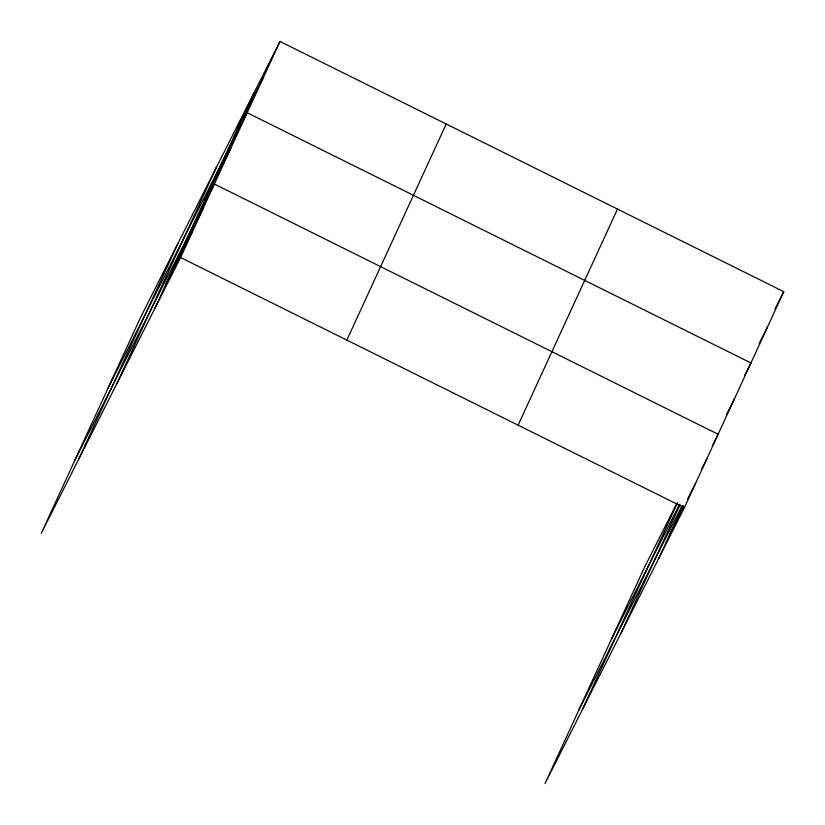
<?xml version="1.0" encoding="UTF-8"?>
<svg xmlns="http://www.w3.org/2000/svg" width="825" height="825" viewBox="0 0 825 825"><rect width="100%" height="100%" fill="white"/><g stroke="black" fill="none" stroke-linecap="round" stroke-linejoin="round"><path stroke-width="1.24" d="M78.612 459.37L178.014 243.282M117.119 383.151L216.511 167.073M154.481 309.179L253.883 93.101M279.984 41.436L140.652 317.254L41.25 533.342L180.582 257.513L279.984 41.436L783.75 291.658L684.348 507.746L545.016 783.564L644.418 567.487L677.191 502.621M346.83 340.086L446.222 124.008M518.11 425.164L617.502 209.086M582.388 709.593L677.026 503.858M620.885 633.383L680.078 504.704M658.257 559.412L682.925 505.766M237.476 128.752L263.577 77.086M107.848 388.565L247.18 112.736L750.946 362.969L744.573 375.592M204.682 200.062L230.773 148.397M75.044 459.876L214.376 184.047L718.142 434.27L712.346 445.758M177.014 260.205L203.115 208.539M165.753 284.687L191.843 233.021M775.046 308.88L783.75 291.658M759.227 343.386L767.353 327.308M611.614 638.798L679.553 504.292M726.423 414.697L734.549 398.619M578.82 710.098L681.697 506.426M680.78 510.427L683.1 505.838M701.663 469.095L706.881 458.762M669.518 534.92L683.44 507.365M687.493 499.321L695.619 483.254M180.582 257.513L684.348 507.746"/></g></svg>
